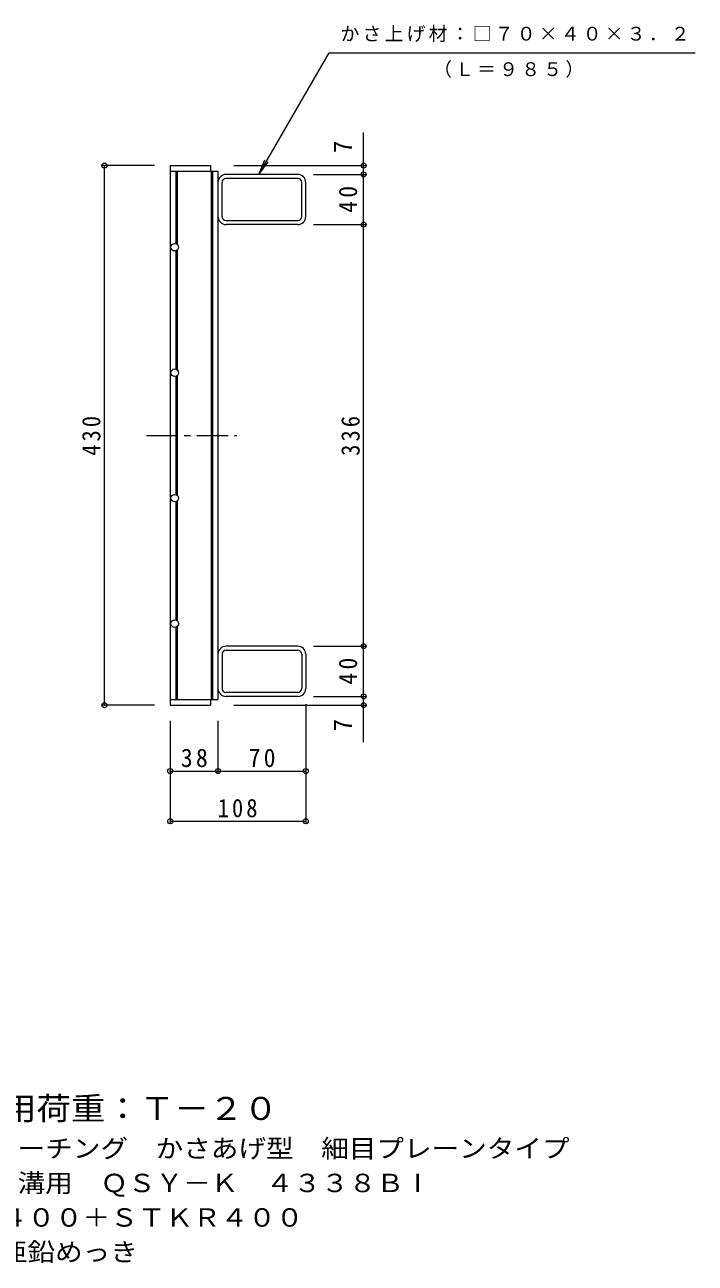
# Model space of a CAD drawing. Units: millimetres at full size, sheet at 1:5. Extents: x -728 to 866, y -687 to 595.
# Drawn here: x 331 to 866, y -430 to 557 of the extents above; entities that cross this region are included whole.
import ezdxf
from ezdxf.enums import TextEntityAlignment as Align

# ---------------------------------------------------------------- set-up
doc = ezdxf.new("R2010")
doc.units = ezdxf.units.MM
doc.header["$LTSCALE"] = 5
doc.header["$PDMODE"] = 32
doc.header["$PDSIZE"] = 4
doc.linetypes.add('CHAIN1', pattern=[8, 5, -1, 1, -1])
for name, color, linetype, lineweight in [('A-1_ピット', 2, 'Continuous', 9), ('A-2_蓋', 3, 'Continuous', 9), ('A-4_寸法', 7, 'Continuous', 9), ('A-5_仕様文', 7, 'Continuous', 9), ('F-5_F-5ﾚｲﾔ', 2, 'Continuous', 9)]:
    doc.layers.add(name, color=color, linetype=linetype, lineweight=lineweight)
doc.styles.add('ＭＳ ゴシック', font='')
doc.styles.get('ＭＳ ゴシック').set_extended_font_data('MS Gothic')

msp = doc.modelspace()

# ---------------------------------------------------------------- linework, layer by layer
at = {"layer": 'A-1_ピット'}
for p, q in [((548.897, 438.068), (491.697, 438.068)), ((548.897, 434.868), (491.697, 434.868)), ((488.497, 404.468), (488.497, 431.667)), ((552.097, 404.468), (552.097, 431.667)), ((555.297, 404.468), (555.297, 431.668)), ((491.697, 401.268), (548.897, 401.268)), ((548.897, 398.068), (491.697, 398.068)), ((548.897, 62.067), (491.697, 62.067)), ((488.497, 55.667), (488.497, 28.467)), ((491.697, 58.867), (548.897, 58.867)), ((552.097, 55.667), (552.097, 28.467)), ((555.297, 55.667), (555.297, 28.467)), ((548.897, 25.267), (491.697, 25.267)), ((548.897, 22.067), (491.697, 22.067))]:
    msp.add_line(p, q, dxfattribs=at)
for centre, radius, start, end in [((491.697, 431.668), 6.4, 90, 180), ((491.697, 431.667), 3.2, 90, 180), ((548.897, 431.668), 6.4, 0, 90), ((548.897, 431.667), 3.2, 0, 90), ((491.697, 404.468), 6.4, 180, 270), ((491.697, 404.468), 3.2, 180, 270), ((548.897, 404.468), 6.4, 270, 0), ((548.897, 404.468), 3.2, 270, 0), ((491.697, 55.667), 6.4, 90, 180), ((548.897, 55.667), 6.4, 0, 90), ((491.697, 55.667), 3.2, 90, 180), ((548.897, 55.667), 3.2, 0, 90), ((491.697, 28.467), 6.4, 180, 270), ((491.697, 28.467), 3.2, 180, 270), ((548.897, 28.467), 3.2, 270, 0), ((548.897, 28.467), 6.4, 270, 0)]:
    msp.add_arc(centre, radius, start, end, dxfattribs=at)
at = {"layer": 'A-2_蓋'}
for p, q in [((447.297, 445.068), (447.297, 15.067)), ((447.297, 440.567), (485.297, 440.567)), ((451.797, 440.567), (451.797, 382.896)), ((452.797, 440.567), (452.797, 382.303)), ((479.797, 440.567), (479.797, 19.567)), ((480.797, 440.567), (480.797, 19.567)), ((485.297, 440.567), (485.297, 19.567)), ((451.797, 377.239), (451.797, 282.896)), ((452.797, 377.831), (452.797, 282.303)), ((451.797, 277.239), (451.797, 182.896)), ((452.797, 277.831), (452.797, 182.303)), ((452.797, 177.831), (452.797, 82.303)), ((451.797, 177.239), (451.797, 82.896)), ((451.797, 77.239), (451.797, 19.567)), ((452.797, 77.831), (452.797, 19.567)), ((447.297, 19.567), (485.297, 19.567)), ((447.297, 15.067), (479.297, 15.067)), ((479.297, 19.567), (479.297, 15.067))]:
    msp.add_line(p, q, dxfattribs=at)
at = {"layer": 'A-2_蓋', "linetype": 'CHAIN1'}
msp.add_line((428.328, 230.067), (500.299, 230.067), dxfattribs=at)
at = {"layer": 'A-2_蓋'}
msp.add_lwpolyline([(447.297, 445.068), (479.297, 445.068), (479.297, 440.567)], dxfattribs=at)
for centre in [(450.797, 380.067), (450.797, 280.067), (450.797, 180.067), (450.797, 80.067)]:
    msp.add_circle(centre, 3, dxfattribs=at)
at = {"layer": 'A-4_寸法'}
for p, q in [((601.397, -14.358), (601.397, 471.343)), ((434.797, 445.068), (393.297, 445.068)), ((394.797, 15.067), (394.797, 445.068)), ((497.797, 445.068), (602.897, 445.068)), ((561.397, 438.068), (602.897, 438.068)), ((561.397, 398.068), (602.897, 398.068)), ((561.397, 62.067), (602.897, 62.067)), ((561.397, 22.067), (602.897, 22.067)), ((434.797, 15.067), (393.297, 15.067)), ((497.797, 15.067), (602.897, 15.067)), ((555.297, 15.967), (555.297, -78.933)), ((447.297, 2.567), (447.297, -78.933)), ((485.297, 2.567), (485.297, -38.933)), ((447.297, -37.433), (555.297, -37.433)), ((447.297, -77.433), (555.297, -77.433))]:
    msp.add_line(p, q, dxfattribs=at)
for p in [(394.797, 445.068), (601.397, 445.068), (601.397, 438.068), (601.397, 398.068), (601.397, 62.067), (601.397, 22.067), (394.797, 15.067), (601.397, 15.067), (447.297, -37.433), (485.297, -37.433), (555.297, -37.433), (447.297, -77.433), (555.297, -77.433)]:
    msp.add_point(p, dxfattribs=at)
at = {"layer": 'A-5_仕様文'}
for q in [(522.581, 449.616), (525.407, 447.984)]:
    msp.add_line((517.797, 438.068), q, dxfattribs=at)
msp.add_lwpolyline([(517.797, 438.068), (573.8, 535.068), (865.674, 535.068)], dxfattribs=at)

# ---------------------------------------------------------------- texts
at = {"layer": 'A-4_寸法', "color": 2, "style": 'ＭＳ ゴシック'}
for p in [(596.397, 455.074), (596.397, -5.824)]:
    msp.add_text('7', height=14.66, rotation=90, dxfattribs=at).set_placement(p, align=Align.BOTTOM_LEFT)
at = {"layer": 'A-4_寸法', "color": 2, "char_height": 14.66, "attachment_point": 7, "rotation": 90, "style": 'ＭＳ ゴシック'}
for s, insert in [('\\T1.27;\\W0.95;40', (596.397, 407.443)), ('\\T1.27;\\W0.9;430', (391.797, 213.817)), ('\\T1.27;\\W0.9;336', (598.397, 213.817)), ('\\T1.27;\\W0.95;40', (596.397, 31.442))]:
    msp.add_mtext(s, dxfattribs=dict(at, insert=insert))
at = {"layer": 'A-4_寸法', "color": 2, "char_height": 14.66, "attachment_point": 7, "style": 'ＭＳ ゴシック'}
for s, insert in [('\\T1.27;\\W0.95;38', (455.672, -34.433)), ('\\T1.27;\\W0.95;70', (509.672, -34.433)), ('\\T1.27;\\W0.9;108', (485.047, -74.433))]:
    msp.add_mtext(s, dxfattribs=dict(at, insert=insert))
at = {"layer": 'A-5_仕様文', "char_height": 11, "attachment_point": 7, "style": 'ＭＳ ゴシック'}
for s, insert in [('\\T1.17;かさ上げ材：□７０×４０×３．２', (582.986, 543.542)), ('\\T1.17;（Ｌ＝９８５）', (656.804, 514.994))]:
    msp.add_mtext(s, dxfattribs=dict(at, insert=insert))
at = {"layer": 'F-5_F-5ﾚｲﾔ', "color": 3, "style": 'ＭＳ ゴシック', "width": 1.1}
msp.add_text('※適用荷重：Ｔ－２０', height=18.33, dxfattribs=at).set_placement((258.071, -320.949), align=Align.BOTTOM_LEFT)
at = {"layer": 'F-5_F-5ﾚｲﾔ', "style": 'ＭＳ ゴシック', "width": 1.1}
for s, p in [('スチール製グレーチング\u3000かさあげ型\u3000細目プレーンタイプ', (171.615, -349.909)), ('国土交通省型側溝用\u3000ＱＳＹ－Ｋ\u3000４３３８ＢⅠ', (171.615, -377.409)), ('材質：ＳＳ４００＋ＳＴＫＲ４００', (201.472, -404.908)), ('処理：溶融亜鉛めっき', (201.472, -432.408))]:
    msp.add_text(s, height=14.66, dxfattribs=at).set_placement(p, align=Align.BOTTOM_LEFT)

doc.saveas('drawing.dxf')
